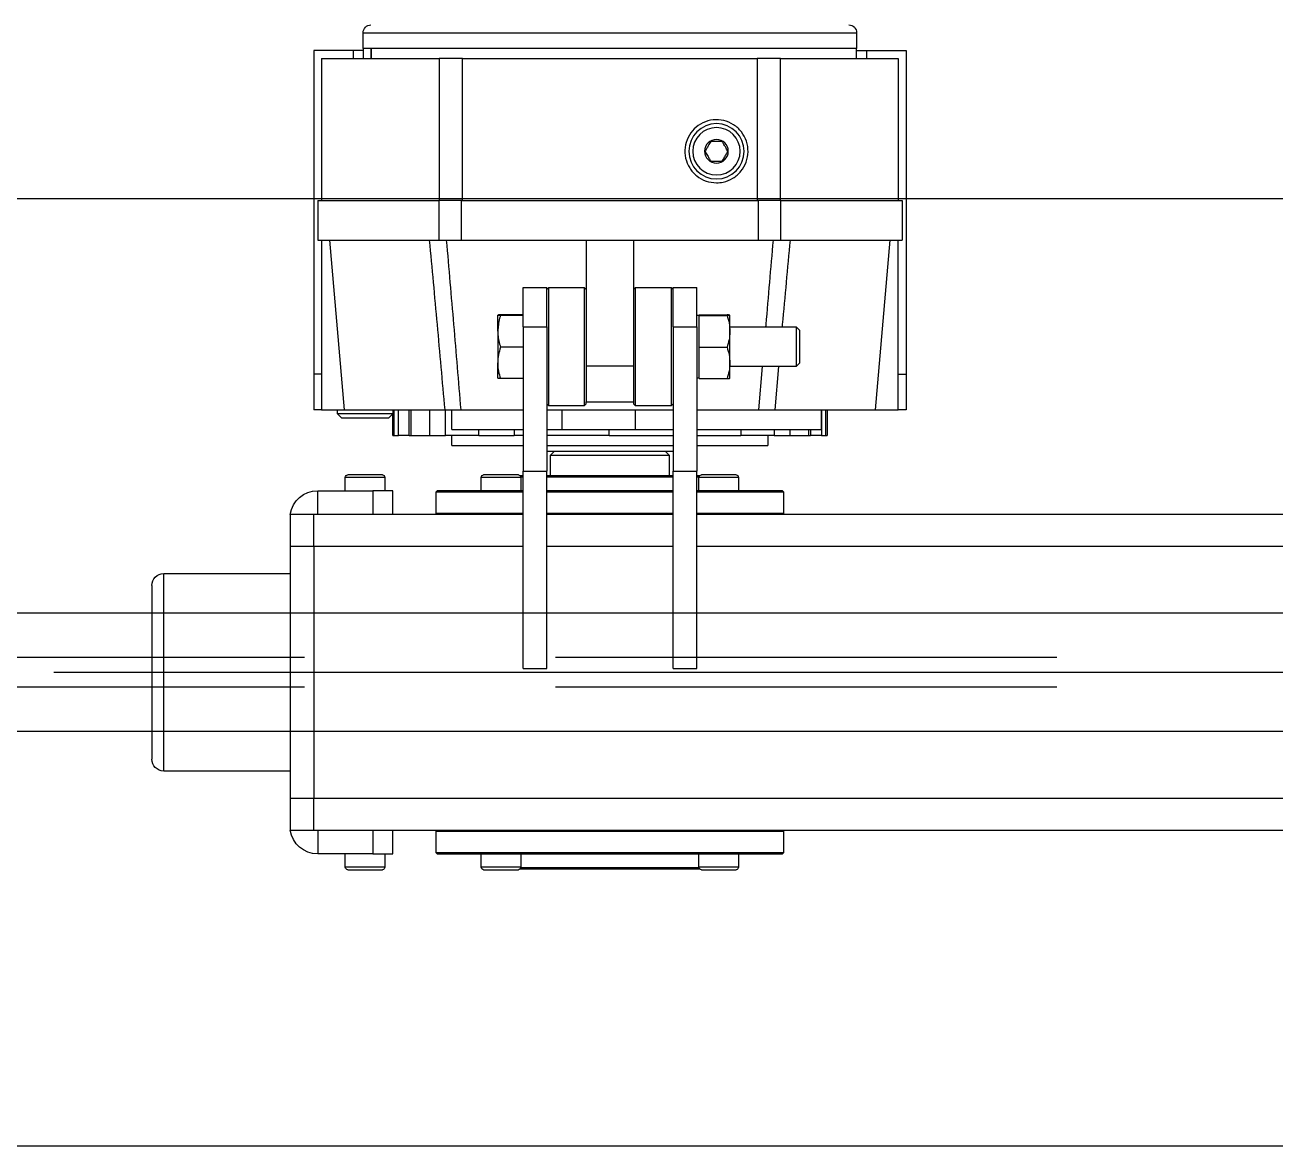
# Model space of a CAD drawing. Header units: centimetres. Extents: x 470464 to 524273, y 49611 to 59074.
# Drawn here: x 490361.16 to 490392.82, y 55138.06 to 55166.46 of the extents above; entities that cross this region are included whole.
import ezdxf

# ---------------------------------------------------------------- set-up
doc = ezdxf.new("R2010")
doc.units = ezdxf.units.CM
doc.header["$MEASUREMENT"] = 0
doc.linetypes.add('CENTER', pattern=[50.8, 31.75, -6.35, 6.35, -6.35])
doc.linetypes.add('DASHED', pattern=[19.05, 12.7, -6.35])
doc.layers.add('vinç', color=7, linetype='Continuous')

# ---------------------------------------------------------------- blocks, each defined once
blk = doc.blocks.new('fgkjgkhghjkhklghjkgfgg')
at = {"color": 2}
for p, q in [((3196.3, -78226.82), (3196.3, -84571.82)), ((3436.3, -78226.82), (3436.3, -84571.82)), ((3301.3, -78326.82), (3301.3, -84471.82)), ((3331.3, -78326.82), (3331.3, -84471.82))]:
    blk.add_line(p, q, dxfattribs=at)
at = {"color": 2, "linetype": 'DASHED', "ltscale": 10}
for p, q in [((3312.55, -78226.82), (3312.55, -84571.82)), ((3320.05, -78226.82), (3320.05, -84571.82))]:
    blk.add_line(p, q, dxfattribs=at)
at = {"color": 2, "linetype": 'CENTER', "ltscale": 10}
blk.add_line((3316.3, -78226.82), (3316.3, -84571.82), dxfattribs=at)
blk = doc.blocks.new('UHKJKLJLJLK')
at = {"color": 2, "linetype": 'Continuous', "lineweight": 25}
for p, q in [((-41375.99, 50454.36), (-41375.99, 51009.36)), ((-41367.99, 51009.36), (-41367.99, 50454.36)), ((-41303.99, 50551.36), (-41303.99, 51009.36)), ((-41295.99, 51009.36), (-41295.99, 50551.36)), ((-41269.49, 50604.36), (-41269.49, 50602.36)), ((-41260.49, 50604.36), (-41269.49, 50604.36)), ((-41260.49, 50602.36), (-41260.49, 50604.36)), ((-41178.49, 50604.36), (-41260.49, 50604.36)), ((-41216.49, 50603.36), (-41226.49, 50603.36)), ((-41226.49, 50572.69), (-41226.49, 50603.36)), ((-41216.49, 50572.69), (-41216.49, 50603.36)), ((-41178.49, 50594.36), (-41178.49, 50604.36)), ((-41269.49, 50602.36), (-41226.49, 50602.36)), ((-41226.49, 50600.24), (-41269.49, 50596.58)), ((-41180.49, 50602.36), (-41216.49, 50602.36)), ((-41180.49, 50572.55), (-41180.49, 50602.36)), ((-41269.49, 50571.19), (-41269.49, 50596.58)), ((-41178.49, 50594.36), (-41180.49, 50594.36)), ((-41178.49, 50591.77), (-41178.49, 50594.36)), ((-41177.99, 50591.77), (-41180.49, 50591.77)), ((-41177.99, 50591.77), (-41180.49, 50591.77)), ((-41173.99, 50591.86), (-41177.99, 50591.86)), ((-41177.99, 50591.86), (-41177.99, 50466.86)), ((-41177.99, 50591.77), (-41177.99, 50469)), ((-41173.99, 50466.86), (-41173.99, 50591.86)), ((-41269.49, 50584.36), (-41275.99, 50584.36)), ((-41275.99, 50584.04), (-41275.99, 50584.36)), ((-41275.99, 50584.04), (-41269.49, 50584.04)), ((-41275.99, 50582.92), (-41275.99, 50584.04)), ((-41269.49, 50582.92), (-41275.99, 50582.92)), ((-41275.99, 50582.92), (-41275.99, 50580.16)), ((-41269.49, 50582.86), (-41274.49, 50582.86)), ((-41274.49, 50551.36), (-41274.49, 50582.86)), ((-41274.49, 50580.16), (-41275.99, 50580.16)), ((-41275.99, 50579.65), (-41275.99, 50580.16)), ((-41275.99, 50575.01), (-41275.99, 50579.65)), ((-41274.49, 50579.65), (-41275.99, 50579.65)), ((-41257.66, 50577.36), (-41258.49, 50576.53)), ((-41251.46, 50577.36), (-41257.66, 50577.36)), ((-41249.32, 50577.36), (-41251.46, 50577.36)), ((-41248.49, 50576.53), (-41249.32, 50577.36)), ((-41275.99, 50570.95), (-41275.99, 50575.01)), ((-41275.99, 50575.01), (-41274.49, 50575.01)), ((-41258.49, 50576.53), (-41258.49, 50559.76)), ((-41251.05, 50576.53), (-41258.49, 50576.53)), ((-41248.49, 50576.53), (-41251.05, 50576.53)), ((-41248.49, 50559.76), (-41248.49, 50576.53)), ((-41381.74, 50573.36), (-41381.99, 50573.11)), ((-41381.99, 50561.44), (-41381.99, 50573.11)), ((-41376.24, 50573.36), (-41381.74, 50573.36)), ((-41381.74, 50573.36), (-41381.74, 50485.36)), ((-41375.99, 50573.11), (-41376.24, 50573.36)), ((-41376.24, 50485.36), (-41376.24, 50573.36)), ((-41295.74, 50573.36), (-41295.99, 50573.11)), ((-41290.24, 50573.36), (-41295.74, 50573.36)), ((-41295.74, 50573.36), (-41295.74, 50551.36)), ((-41289.99, 50573.11), (-41290.24, 50573.36)), ((-41290.24, 50551.36), (-41290.24, 50573.36)), ((-41289.99, 50573.11), (-41289.99, 50561.44)), ((-41275.99, 50570.95), (-41275.99, 50562.5)), ((-41274.49, 50570.95), (-41275.99, 50570.95)), ((-41269.49, 50571.19), (-41258.49, 50572.17)), ((-41269.49, 50567.03), (-41269.49, 50571.19)), ((-41226.49, 50572.69), (-41216.49, 50572.69)), ((-41226.49, 50566.94), (-41226.49, 50572.69)), ((-41216.49, 50572.69), (-41216.49, 50566.94)), ((-41216.49, 50572.55), (-41180.49, 50572.55)), ((-41180.49, 50572.55), (-41180.49, 50566.69)), ((-41275.99, 50569.36), (-41278.49, 50569.36)), ((-41278.49, 50551.36), (-41278.49, 50569.36)), ((-41258.49, 50567.95), (-41269.49, 50567.03)), ((-41269.49, 50551.36), (-41269.49, 50567.03)), ((-41216.49, 50566.94), (-41226.49, 50566.94)), ((-41226.49, 50491.78), (-41226.49, 50566.94)), ((-41216.49, 50491.78), (-41216.49, 50566.94)), ((-41180.49, 50566.69), (-41216.49, 50566.69)), ((-41180.49, 50492.03), (-41180.49, 50566.69)), ((-41385.99, 50553.12), (-41385.99, 50561.33)), ((-41381.99, 50561.93), (-41385.39, 50561.93)), ((-41385.39, 50561.93), (-41385.39, 50552.6)), ((-41381.99, 50559.1), (-41381.99, 50561.44)), ((-41286.59, 50561.93), (-41289.99, 50561.93)), ((-41289.99, 50561.44), (-41289.99, 50559.1)), ((-41286.59, 50556.93), (-41286.59, 50561.93)), ((-41285.99, 50561.33), (-41285.99, 50556.93)), ((-41274.49, 50562.5), (-41275.99, 50562.5)), ((-41274.49, 50562.5), (-41275.99, 50562.5)), ((-41275.99, 50551.36), (-41275.99, 50562.5)), ((-41275.99, 50562.5), (-41275.99, 50562.5)), ((-41381.99, 50499.61), (-41381.99, 50559.1)), ((-41289.99, 50559.1), (-41289.99, 50551.36)), ((-41261.56, 50551.96), (-41261.56, 50559.04)), ((-41261.49, 50559.76), (-41261.49, 50559.76)), ((-41261.49, 50559.76), (-41257.59, 50559.76)), ((-41257.59, 50559.76), (-41249.59, 50559.76)), ((-41253.62, 50551.96), (-41253.62, 50559.04)), ((-41249.59, 50559.76), (-41245.49, 50559.76)), ((-41245.56, 50551.96), (-41245.56, 50559.04)), ((-41245.49, 50559.76), (-41245.49, 50559.76)), ((-41245.43, 50551.96), (-41245.43, 50559.04)), ((-41286.59, 50551.93), (-41286.59, 50556.93)), ((-41285.99, 50556.93), (-41285.99, 50552.53)), ((-41385.99, 50552.53), (-41385.99, 50553.12)), ((-41385.79, 50506.63), (-41385.79, 50552.09)), ((-41385.54, 50551.95), (-41385.54, 50506.76)), ((-41385.39, 50552.6), (-41385.39, 50551.93)), ((-41385.39, 50551.93), (-41381.99, 50551.93)), ((-41289.99, 50551.93), (-41286.59, 50551.93)), ((-41286.44, 50551.36), (-41286.44, 50551.95)), ((-41286.19, 50552.09), (-41286.19, 50551.36)), ((-41261.56, 50551.96), (-41257.59, 50551.96)), ((-41261.49, 50551.96), (-41261.49, 50551.36)), ((-41257.59, 50551.96), (-41253.62, 50551.96)), ((-41253.62, 50551.96), (-41249.59, 50551.96)), ((-41249.59, 50551.96), (-41245.56, 50551.96)), ((-41245.49, 50551.96), (-41245.56, 50551.96)), ((-41245.49, 50551.36), (-41245.49, 50551.96)), ((-41245.43, 50551.96), (-41245.49, 50551.96)), ((-41334.99, 50545.36), (-41334.99, 50551.36)), ((-41334.99, 50551.36), (-41284.99, 50551.36)), ((-41284.99, 50545.36), (-41284.99, 50551.36)), ((-41248.49, 50551.36), (-41284.99, 50551.36)), ((-41248.49, 50545.36), (-41248.49, 50551.36)), ((-41248.49, 50551.36), (-41238.49, 50551.36)), ((-41238.49, 50545.36), (-41238.49, 50551.36)), ((-41334.99, 50545.36), (-41284.99, 50545.36)), ((-41303.99, 50513.36), (-41303.99, 50545.36)), ((-41295.99, 50545.36), (-41295.99, 50513.36)), ((-41295.74, 50545.36), (-41295.74, 50513.36)), ((-41290.24, 50513.36), (-41290.24, 50545.36)), ((-41289.99, 50545.36), (-41289.99, 50513.36)), ((-41286.44, 50513.36), (-41286.44, 50545.36)), ((-41286.19, 50545.36), (-41286.19, 50513.36)), ((-41280.99, 50544.36), (-41286.19, 50544.36)), ((-41248.49, 50545.36), (-41284.99, 50545.36)), ((-41279.99, 50543.36), (-41280.99, 50544.36)), ((-41280.99, 50514.36), (-41280.99, 50544.36)), ((-41279.99, 50513.36), (-41279.99, 50545.36)), ((-41278.49, 50513.36), (-41278.49, 50545.36)), ((-41275.99, 50529.2), (-41275.99, 50545.36)), ((-41274.49, 50535.85), (-41274.49, 50545.36)), ((-41269.49, 50513.36), (-41269.49, 50545.36)), ((-41267.99, 50545.36), (-41268.49, 50544.86)), ((-41268.49, 50544.86), (-41268.49, 50535.86)), ((-41239.74, 50544.86), (-41268.49, 50544.86)), ((-41248.49, 50545.36), (-41238.49, 50545.36)), ((-41238.49, 50544.86), (-41239.74, 50544.86)), ((-41238.49, 50544.86), (-41238.99, 50545.36)), ((-41238.49, 50535.86), (-41238.49, 50544.86)), ((-41274.49, 50535.85), (-41269.49, 50535.85)), ((-41274.49, 50517.32), (-41274.49, 50535.85)), ((-41268.49, 50535.86), (-41267.99, 50535.36)), ((-41268.49, 50535.86), (-41239.74, 50535.86)), ((-41267.49, 50535.36), (-41267.99, 50535.36)), ((-41267.49, 50523.36), (-41267.49, 50535.36)), ((-41258.36, 50535.36), (-41267.49, 50535.36)), ((-41258.36, 50523.36), (-41258.36, 50535.36)), ((-41226.49, 50535.36), (-41258.36, 50535.36)), ((-41239.74, 50535.86), (-41238.49, 50535.86)), ((-41238.99, 50535.36), (-41238.49, 50535.86)), ((-41275.99, 50529.2), (-41274.49, 50529.2)), ((-41275.99, 50529.2), (-41275.99, 50513.36)), ((-41267.99, 50523.36), (-41268.49, 50522.86)), ((-41267.99, 50523.36), (-41267.49, 50523.36)), ((-41258.36, 50523.36), (-41267.49, 50523.36)), ((-41226.49, 50523.36), (-41258.36, 50523.36)), ((-41238.49, 50522.86), (-41238.99, 50523.36)), ((-41268.49, 50522.86), (-41268.49, 50513.86)), ((-41238.49, 50522.86), (-41268.49, 50522.86)), ((-41238.49, 50513.86), (-41238.49, 50522.86)), ((-41274.49, 50517.32), (-41269.49, 50517.32)), ((-41274.49, 50513.36), (-41274.49, 50517.32)), ((-41286.19, 50514.36), (-41280.99, 50514.36)), ((-41280.99, 50514.36), (-41279.99, 50515.36)), ((-41268.49, 50513.86), (-41267.99, 50513.36)), ((-41268.49, 50513.86), (-41238.49, 50513.86)), ((-41238.99, 50513.36), (-41238.49, 50513.86)), ((-41334.99, 50507.36), (-41334.99, 50513.36)), ((-41334.99, 50513.36), (-41284.99, 50513.36)), ((-41284.99, 50507.36), (-41284.99, 50513.36)), ((-41248.49, 50513.36), (-41284.99, 50513.36)), ((-41248.49, 50507.36), (-41248.49, 50513.36)), ((-41248.49, 50513.36), (-41238.49, 50513.36)), ((-41238.49, 50507.36), (-41238.49, 50513.36)), ((-41385.99, 50497.97), (-41385.99, 50506.18)), ((-41381.99, 50506.78), (-41385.39, 50506.78)), ((-41385.39, 50506.78), (-41385.39, 50497.45)), ((-41334.99, 50507.36), (-41284.99, 50507.36)), ((-41303.99, 50454.36), (-41303.99, 50507.36)), ((-41295.99, 50507.36), (-41295.99, 50454.36)), ((-41295.74, 50507.36), (-41295.74, 50485.36)), ((-41290.24, 50485.36), (-41290.24, 50507.36)), ((-41289.99, 50507.36), (-41289.99, 50499.61)), ((-41286.59, 50506.78), (-41289.99, 50506.78)), ((-41286.59, 50501.78), (-41286.59, 50506.78)), ((-41286.44, 50506.76), (-41286.44, 50507.36)), ((-41286.19, 50507.36), (-41286.19, 50506.63)), ((-41285.99, 50506.18), (-41285.99, 50501.78)), ((-41248.49, 50507.36), (-41284.99, 50507.36)), ((-41278.49, 50489.36), (-41278.49, 50507.36)), ((-41275.99, 50507.36), (-41275.99, 50505.15)), ((-41274.49, 50505.15), (-41275.99, 50505.15)), ((-41275.99, 50496.2), (-41275.99, 50505.15)), ((-41274.49, 50489.36), (-41274.49, 50507.36)), ((-41269.49, 50491.68), (-41269.49, 50507.36)), ((-41261.56, 50507.36), (-41261.56, 50501.67)), ((-41253.62, 50507.36), (-41253.62, 50501.67)), ((-41248.49, 50507.36), (-41238.49, 50507.36)), ((-41245.56, 50507.36), (-41245.56, 50501.67)), ((-41245.43, 50507.36), (-41245.43, 50501.67)), ((-41286.59, 50496.78), (-41286.59, 50501.78)), ((-41285.99, 50501.78), (-41285.99, 50497.38)), ((-41385.99, 50497.38), (-41385.99, 50497.97)), ((-41381.99, 50497.27), (-41381.99, 50499.61)), ((-41289.99, 50499.61), (-41289.99, 50497.27)), ((-41261.49, 50500.96), (-41257.59, 50500.96)), ((-41249.59, 50500.96), (-41257.59, 50500.96)), ((-41249.59, 50500.96), (-41245.49, 50500.96)), ((-41385.39, 50497.45), (-41385.39, 50496.78)), ((-41385.39, 50496.78), (-41381.99, 50496.78)), ((-41381.99, 50485.61), (-41381.99, 50497.27)), ((-41289.99, 50497.27), (-41289.99, 50485.61)), ((-41289.99, 50496.78), (-41286.59, 50496.78)), ((-41275.99, 50496.2), (-41274.49, 50496.2)), ((-41275.99, 50496.2), (-41275.99, 50487.76)), ((-41269.49, 50487.53), (-41269.49, 50491.68)), ((-41226.49, 50491.78), (-41216.49, 50491.78)), ((-41226.49, 50486.02), (-41226.49, 50491.78)), ((-41216.49, 50492.03), (-41180.49, 50492.03)), ((-41216.49, 50491.78), (-41216.49, 50486.02)), ((-41180.49, 50492.03), (-41180.49, 50486.17)), ((-41278.49, 50489.36), (-41275.99, 50489.36)), ((-41274.49, 50489.36), (-41269.49, 50489.36)), ((-41381.99, 50485.61), (-41381.74, 50485.36)), ((-41381.74, 50485.36), (-41376.24, 50485.36)), ((-41376.24, 50485.36), (-41375.99, 50485.61)), ((-41295.99, 50485.61), (-41295.74, 50485.36)), ((-41295.74, 50485.36), (-41290.24, 50485.36)), ((-41290.24, 50485.36), (-41289.99, 50485.61)), ((-41275.99, 50487.76), (-41269.49, 50487.76)), ((-41275.99, 50483.7), (-41275.99, 50487.76)), ((-41269.49, 50462.14), (-41269.49, 50487.53)), ((-41216.49, 50486.02), (-41226.49, 50486.02)), ((-41226.49, 50455.36), (-41226.49, 50486.02)), ((-41180.49, 50486.17), (-41216.49, 50486.17)), ((-41216.49, 50455.36), (-41216.49, 50486.02)), ((-41180.49, 50456.36), (-41180.49, 50486.17)), ((-41269.49, 50483.7), (-41275.99, 50483.7)), ((-41275.99, 50479.07), (-41275.99, 50483.7)), ((-41275.99, 50479.07), (-41269.49, 50479.07)), ((-41275.99, 50478.55), (-41275.99, 50479.07)), ((-41275.99, 50478.55), (-41269.49, 50478.55)), ((-41275.99, 50478.55), (-41275.99, 50475.79)), ((-41381.99, 50474.36), (-41375.99, 50474.36)), ((-41381.99, 50469.36), (-41381.99, 50474.36)), ((-41295.99, 50474.36), (-41289.99, 50474.36)), ((-41289.99, 50474.36), (-41289.99, 50469.36)), ((-41275.99, 50475.79), (-41269.49, 50475.79)), ((-41275.99, 50474.67), (-41275.99, 50475.79)), ((-41269.49, 50474.67), (-41275.99, 50474.67)), ((-41275.99, 50474.36), (-41275.99, 50474.67)), ((-41275.99, 50474.36), (-41270.49, 50474.36)), ((-41270.49, 50474.36), (-41271.49, 50473.36)), ((-41271.49, 50461.36), (-41271.49, 50473.36)), ((-41269.49, 50474.36), (-41270.49, 50474.36)), ((-41270.49, 50474.36), (-41270.49, 50460.36)), ((-41385.99, 50463.55), (-41385.99, 50471.76)), ((-41381.99, 50472.36), (-41385.39, 50472.36)), ((-41385.39, 50472.36), (-41385.39, 50463.03)), ((-41286.59, 50472.36), (-41289.99, 50472.36)), ((-41286.59, 50471.69), (-41286.59, 50472.36)), ((-41286.59, 50462.36), (-41286.59, 50471.69)), ((-41285.99, 50471.76), (-41285.99, 50471.17)), ((-41285.99, 50471.17), (-41285.99, 50462.96)), ((-41375.99, 50469.36), (-41381.99, 50469.36)), ((-41381.99, 50469.36), (-41381.99, 50455.36)), ((-41289.99, 50469.36), (-41295.99, 50469.36)), ((-41289.99, 50455.36), (-41289.99, 50469.36)), ((-41180.49, 50469), (-41177.99, 50469)), ((-41180.49, 50468.93), (-41177.99, 50468.93)), ((-41180.49, 50466.94), (-41177.99, 50466.94)), ((-41178.49, 50466.94), (-41178.49, 50464.36)), ((-41177.99, 50466.86), (-41173.99, 50466.86)), ((-41385.99, 50462.96), (-41385.99, 50463.55)), ((-41178.49, 50464.36), (-41180.49, 50464.36)), ((-41178.49, 50464.36), (-41178.49, 50454.36)), ((-41385.39, 50463.03), (-41385.39, 50462.36)), ((-41385.39, 50462.36), (-41381.99, 50462.36)), ((-41289.99, 50462.36), (-41286.59, 50462.36)), ((-41271.49, 50461.36), (-41270.49, 50460.36)), ((-41270.49, 50460.36), (-41269.49, 50460.36)), ((-41269.49, 50462.14), (-41226.49, 50458.47)), ((-41375.99, 50455.36), (-41381.99, 50455.36)), ((-41375.99, 50448.36), (-41375.99, 50454.36)), ((-41375.99, 50454.36), (-41367.99, 50454.36)), ((-41367.99, 50454.36), (-41367.99, 50448.36)), ((-41303.99, 50454.36), (-41367.99, 50454.36)), ((-41303.99, 50448.36), (-41303.99, 50454.36)), ((-41303.99, 50454.36), (-41295.99, 50454.36)), ((-41295.99, 50455.36), (-41289.99, 50455.36)), ((-41295.99, 50454.36), (-41295.99, 50448.36)), ((-41269.49, 50456.36), (-41269.49, 50454.36)), ((-41226.49, 50456.36), (-41269.49, 50456.36)), ((-41260.49, 50454.36), (-41269.49, 50454.36)), ((-41260.49, 50456.36), (-41260.49, 50454.36)), ((-41178.49, 50454.36), (-41260.49, 50454.36)), ((-41216.49, 50455.36), (-41226.49, 50455.36)), ((-41180.49, 50456.36), (-41216.49, 50456.36)), ((-41367.99, 50448.36), (-41375.99, 50448.36)), ((-41303.99, 50448.36), (-41367.99, 50448.36)), ((-41360.99, 50448.36), (-41360.99, 50416.36)), ((-41310.99, 50416.36), (-41310.99, 50448.36)), ((-41295.99, 50448.36), (-41303.99, 50448.36)), ((-41360.99, 50416.36), (-41310.99, 50416.36)), ((-41313.99, 50413.36), (-41357.99, 50413.36))]:
    blk.add_line(p, q, dxfattribs=at)
for radius in [7, 6, 3]:
    blk.add_circle((-41203.99, 50556.36), radius, dxfattribs=at)
for centre, radius, start, end in [((-41173.99, 50589.86), 2, 0, 90), ((-41385.39, 50561.33), 0.6, 90, 180), ((-41286.59, 50561.33), 0.6, 0, 90), ((-41385.39, 50552.53), 0.6, 180, 270), ((-41286.59, 50552.53), 0.6, 270, 0), ((-41385.39, 50506.18), 0.6, 90, 180), ((-41286.59, 50506.18), 0.6, 0, 90), ((-41385.39, 50497.38), 0.6, 180, 270), ((-41286.59, 50497.38), 0.6, 270, 0), ((-41385.39, 50471.76), 0.6, 90, 180), ((-41286.59, 50471.76), 0.6, 0, 90), ((-41173.99, 50468.86), 2, 270, 0), ((-41385.39, 50462.96), 0.6, 180, 270), ((-41286.59, 50462.96), 0.6, 270, 0), ((-41374.99, 50455.36), 7, 180, 261.7868), ((-41296.99, 50455.36), 7, 278.2132, 0), ((-41357.99, 50416.36), 3, 180, 270), ((-41313.99, 50416.36), 3, 270, 0)]:
    blk.add_arc(centre, radius, start, end, dxfattribs=at)
for points, knots in [([(-41269.49, 50596.58), (-41269.49, 50596.97), (-41269.49, 50597.75), (-41269.49, 50598.87), (-41269.49, 50599.89), (-41269.49, 50601.04), (-41269.49, 50602.12), (-41269.49, 50602.28), (-41269.49, 50602.36)], [0, 0, 0, 0, 0.125226, 0.250513, 0.375031, 0.500778, 0.749925, 1, 1, 1, 1]), ([(-41248.49, 50573.06), (-41248.29, 50573.08), (-41240.96, 50573.73), (-41233.63, 50574.42), (-41226.49, 50575.09)], [0, 0, 0, 0, 0.027093, 1, 1, 1, 1]), ([(-41226.49, 50570.7), (-41233.63, 50570.07), (-41240.96, 50569.43), (-41248.29, 50568.81), (-41248.49, 50568.8)], [0, 0, 0, 0, 0.972908, 1, 1, 1, 1]), ([(-41211.99, 50556.36), (-41211.9, 50555.46), (-41211.73, 50553.66), (-41210.34, 50551.26), (-41208.31, 50549.44), (-41205.77, 50548.4), (-41203.04, 50548.26), (-41200.42, 50549.03), (-41198.2, 50550.62), (-41196.63, 50552.86), (-41195.88, 50555.5), (-41196.06, 50558.23), (-41197.13, 50560.76), (-41198.97, 50562.78), (-41201.39, 50564.08), (-41204.09, 50564.51), (-41206.78, 50564.02), (-41209.15, 50562.67), (-41210.94, 50560.61), (-41211.86, 50558.38), (-41211.96, 50556.92), (-41211.99, 50556.36)], [0, 0, 0, 0, 0.053787, 0.107578, 0.161294, 0.214927, 0.268512, 0.322079, 0.375654, 0.429265, 0.482947, 0.536728, 0.590596, 0.644473, 0.698243, 0.751831, 0.805278, 0.858726, 0.912316, 0.966087, 1, 1, 1, 1]), ([(-41257.59, 50559.76), (-41257.68, 50559.76), (-41258.39, 50559.75), (-41259.74, 50559.59), (-41260.95, 50559.23), (-41261.56, 50559.04)], [0, 0, 0, 0, 0.070086, 0.530782, 1, 1, 1, 1]), ([(-41261.56, 50559.04), (-41261.55, 50559.15), (-41261.53, 50559.57), (-41261.51, 50559.68), (-41261.49, 50559.76)], [0, 0, 0, 0, 0.257551, 1, 1, 1, 1]), ([(-41253.62, 50559.04), (-41254.26, 50559.24), (-41255.57, 50559.64), (-41256.91, 50559.72), (-41257.59, 50559.76)], [0, 0, 0, 0, 0.495458, 1, 1, 1, 1]), ([(-41249.59, 50559.76), (-41249.68, 50559.76), (-41250.41, 50559.75), (-41251.77, 50559.59), (-41253, 50559.23), (-41253.62, 50559.04)], [0, 0, 0, 0, 0.070086, 0.530782, 1, 1, 1, 1]), ([(-41245.56, 50559.04), (-41246.21, 50559.24), (-41247.53, 50559.64), (-41248.9, 50559.72), (-41249.59, 50559.76)], [0, 0, 0, 0, 0.495458, 1, 1, 1, 1]), ([(-41245.56, 50559.04), (-41245.55, 50559.15), (-41245.53, 50559.57), (-41245.51, 50559.68), (-41245.49, 50559.76)], [0, 0, 0, 0, 0.257551, 1, 1, 1, 1]), ([(-41245.49, 50559.76), (-41245.49, 50559.75), (-41245.47, 50559.71), (-41245.44, 50559.32), (-41245.43, 50559.04)], [0, 0, 0, 0, 0.268634, 1, 1, 1, 1]), ([(-41206.49, 50557.8), (-41206.13, 50558.01), (-41205.52, 50558.36), (-41204.63, 50558.87), (-41204.19, 50559.13), (-41203.99, 50559.24)], [0, 0, 0, 0, 0.439126, 0.751374, 1, 1, 1, 1]), ([(-41203.99, 50559.24), (-41203.63, 50559.04), (-41203.02, 50558.68), (-41202.13, 50558.17), (-41201.69, 50557.91), (-41201.49, 50557.8)], [0, 0, 0, 0, 0.439126, 0.751374, 1, 1, 1, 1]), ([(-41206.49, 50554.91), (-41206.49, 50555.08), (-41206.49, 50555.55), (-41206.49, 50556.44), (-41206.49, 50557.25), (-41206.49, 50557.68), (-41206.49, 50557.8)], [0, 0, 0, 0, 0.1849308, 0.5198464, 0.8714438, 1, 1, 1, 1]), ([(-41201.49, 50557.8), (-41201.49, 50557.68), (-41201.49, 50557.25), (-41201.49, 50556.44), (-41201.49, 50555.55), (-41201.49, 50555.08), (-41201.49, 50554.91)], [0, 0, 0, 0, 0.1285562, 0.4801536, 0.8150692, 1, 1, 1, 1]), ([(-41203.99, 50553.47), (-41204.35, 50553.68), (-41204.96, 50554.03), (-41205.85, 50554.54), (-41206.3, 50554.8), (-41206.49, 50554.91)], [0, 0, 0, 0, 0.439126, 0.751374, 1, 1, 1, 1]), ([(-41201.49, 50554.91), (-41201.85, 50554.71), (-41202.46, 50554.35), (-41203.35, 50553.84), (-41203.8, 50553.58), (-41203.99, 50553.47)], [0, 0, 0, 0, 0.439126, 0.751374, 1, 1, 1, 1]), ([(-41257.59, 50500.96), (-41257.68, 50500.96), (-41258.39, 50500.96), (-41259.74, 50501.12), (-41260.95, 50501.49), (-41261.56, 50501.67)], [0, 0, 0, 0, 0.070086, 0.530782, 1, 1, 1, 1]), ([(-41261.56, 50501.67), (-41261.55, 50501.47), (-41261.52, 50501.07), (-41261.5, 50500.99), (-41261.49, 50500.96)], [0, 0, 0, 0, 0.495458, 1, 1, 1, 1]), ([(-41253.62, 50501.67), (-41254.26, 50501.47), (-41255.57, 50501.07), (-41256.91, 50500.99), (-41257.59, 50500.96)], [0, 0, 0, 0, 0.495458, 1, 1, 1, 1]), ([(-41249.59, 50500.96), (-41249.88, 50500.96), (-41251.24, 50500.99), (-41252.58, 50501.37), (-41253.62, 50501.67)], [0, 0, 0, 0, 0.214378, 1, 1, 1, 1]), ([(-41245.56, 50501.67), (-41245.8, 50501.59), (-41247.12, 50501.17), (-41248.48, 50501.05), (-41249.59, 50500.96)], [0, 0, 0, 0, 0.188696, 1, 1, 1, 1]), ([(-41245.49, 50500.96), (-41245.49, 50500.96), (-41245.51, 50500.96), (-41245.53, 50501.12), (-41245.55, 50501.49), (-41245.56, 50501.67)], [0, 0, 0, 0, 0.070086, 0.530782, 1, 1, 1, 1]), ([(-41245.43, 50501.67), (-41245.44, 50501.47), (-41245.46, 50501.07), (-41245.48, 50500.99), (-41245.49, 50500.96)], [0, 0, 0, 0, 0.495458, 1, 1, 1, 1]), ([(-41269.49, 50491.68), (-41262.29, 50491.08), (-41247.96, 50489.88), (-41233.63, 50488.64), (-41226.49, 50488.02)], [0, 0, 0, 0, 0.50222, 1, 1, 1, 1]), ([(-41226.49, 50483.62), (-41233.63, 50484.29), (-41247.96, 50485.62), (-41262.29, 50486.89), (-41269.49, 50487.53)], [0, 0, 0, 0, 0.497768, 1, 1, 1, 1]), ([(-41269.49, 50456.36), (-41269.49, 50456.44), (-41269.49, 50456.59), (-41269.49, 50457.66), (-41269.49, 50458.82), (-41269.49, 50459.84), (-41269.49, 50460.96), (-41269.49, 50461.74), (-41269.49, 50462.14)], [0, 0, 0, 0, 0.249437, 0.49859, 0.624333, 0.748954, 0.874481, 1, 1, 1, 1])]:
    blk.add_open_spline(points, degree=3, knots=knots, dxfattribs=at)
blk = doc.blocks.new('ytrrytyıyrttrtrdffcfrfrrdftgyu')
at = {"color": 1, "xscale": -0.1, "yscale": 0.1, "zscale": 0.1}
blk.add_blockref('UHKJKLJLJLK', (390567.831, 71308.508), dxfattribs=at)
blk = doc.blocks.new('KLJLKHŞKLJKŞJHIUHYGFRTDTRFJKLK')
at = {"color": 2, "xscale": 0.1, "yscale": 0.1, "zscale": 0.1}
blk.add_blockref('fgkjgkhghjkhklghjkgfgg', (394364.301, 83891.396), dxfattribs=at)
at = {"layer": 'vinç', "color": 2}
blk.add_blockref('ytrrytyıyrttrtrdffcfrfrrdftgyu', (-5.5, -666), dxfattribs=at)

msp = doc.modelspace()

# ---------------------------------------------------------------- block references
at = {"layer": 'vinç', "color": 2, "rotation": 270}
msp.add_blockref('KLJLKHŞKLJKŞJHIUHYGFRTDTRFJKLK', (414680.531, 449845.993), dxfattribs=at)

doc.saveas('drawing.dxf')
